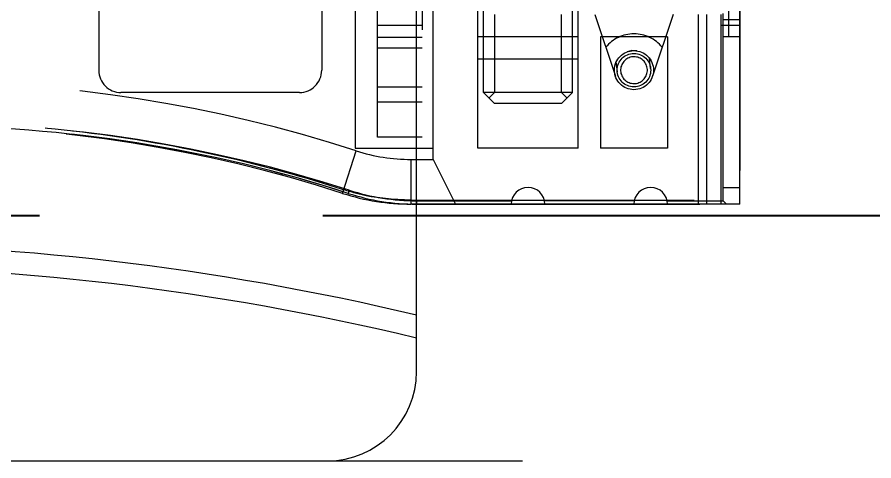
# Model space of a CAD drawing. Header units: inches. Extents: x 0 to 8.3, y 0 to 11.7.
# Drawn here: x 2.9973 to 3.2997, y 0.8075 to 0.964 of the extents above; entities that cross this region are included whole.
import ezdxf

# ---------------------------------------------------------------- set-up
doc = ezdxf.new("R2010")
doc.units = ezdxf.units.IN
doc.header["$LTSCALE"] = 0.7622047244
doc.header["$MEASUREMENT"] = 0
doc.linetypes.add('HIDDEN', pattern=[0.2, 0.1, -0.1])
doc.layers.get('0').update_dxf_attribs({"linetype": 'CONTINUOUS'})
for name, color, linetype in [('03___PRT_ALL_CURVES', 7, 'CONTINUOUS'), ('03__ASM_ALL_CURVES', 7, 'CONTINUOUS'), ('DEFAULT_2', 8, 'HIDDEN')]:
    doc.layers.add(name, color=color, linetype=linetype)

msp = doc.modelspace()

# ---------------------------------------------------------------- linework, layer by layer
at = {"color": 7, "linetype": 'CONTINUOUS'}
for p, q in [((3.2406052431, 0.9649823189), (3.2406052431, 0.898053185)), ((3.2524162667, 0.898053185), (3.2524162667, 0.9649823189)), ((3.2151340075, 0.8992342874), (3.1833993133, 0.8992342874)), ((3.1382430383, 0.8389980669), (3.1382430383, 0.898053185)), ((3.2524162667, 0.898053185), (3.1382762122, 0.898053185)), ((3.1382430383, 0.8941161771), (3.9807627234, 0.8941161771)), ((2.7366682352, 0.8075020039), (3.1067469754, 0.8075020039))]:
    msp.add_line(p, q, dxfattribs=at)
for centre, radius, start, end in [((2.963046188, 0.4334862559), 0.4921259843, 72.124200153, 90), ((3.1382762122, 0.9767933425), 0.0787401575, 252.1242001531, 270), ((3.1776131171, 0.898053185), 0.0059055118, 0, 180), ((3.2209202037, 0.898053185), 0.0059055118, 0, 180), ((2.921707601, -0.0525070997), 0.9367807574, 76.635303693, 103.3646957924), ((2.921707601, -0.0525070997), 0.9289067417, 76.5198878071, 103.4801116741), ((3.1067469754, 0.8389980669), 0.031496063, 270, 360)]:
    msp.add_arc(centre, radius, start, end, dxfattribs=at)
at = {"layer": '03___PRT_ALL_CURVES', "color": 8, "linetype": 'HIDDEN'}
for p, q in [((3.2524162667, 0.8994311378), (3.2524162667, 1.4098642086)), ((3.1121380498, 0.9032323867), (3.1050541949, 0.9054539464)), ((3.1292982151, 0.8997438992), (3.1223441169, 0.900678985)), ((3.1363077083, 0.8994311378), (3.1292982151, 0.8997438992)), ((3.1363077083, 0.8994311378), (3.2524162667, 0.8994311378)), ((2.7051721722, 0.8939193267), (3.1382430383, 0.8939193267))]:
    msp.add_line(p, q, dxfattribs=at)
at = {"layer": '03___PRT_ALL_CURVES', "color": 4, "linetype": 'CONTINUOUS'}
for p, q in [((3.1382430383, 0.8939193267), (3.9807627234, 0.8939193267)), ((2.6677705974, 0.8075020039), (3.1756446131, 0.8075020039))]:
    msp.add_line(p, q, dxfattribs=at)
at = {"layer": '03___PRT_ALL_CURVES', "color": 8, "linetype": 'HIDDEN'}
for points, knots in [([(3.1050541949, 0.9054539464), (3.0908522258, 0.9097925691), (3.059676635, 0.917821168), (3.0208461645, 0.9237921379), (2.9965230537, 0.9257767997), (2.9894390405, 0.9261951701)], [0, 0, 0, 0, 0.3784876079, 0.8191968967, 1, 1, 1, 1]), ([(3.1223441169, 0.900678985), (3.1215766154, 0.9008173172), (3.1181320194, 0.9014912447), (3.1147349253, 0.9023956317), (3.1121380498, 0.9032323867)], [0, 0, 0, 0, 0.2222222224, 1, 1, 1, 1])]:
    msp.add_open_spline(points, degree=3, knots=knots, dxfattribs=at)
at = {"layer": '03__ASM_ALL_CURVES', "color": 8, "linetype": 'HIDDEN'}
for p, q in [((3.2524162667, 1.4098642086), (3.2524162667, 0.898053185)), ((3.1382430383, 0.8389980669), (3.1382430383, 0.996449926)), ((3.1382762122, 0.898053185), (3.2524162667, 0.898053185)), ((2.7366682352, 0.8075020039), (3.1067469754, 0.8075020039))]:
    msp.add_line(p, q, dxfattribs=at)
for centre, radius, start, end in [((2.963046188, 0.4334862559), 0.4921259843, 72.124200153, 90), ((3.1382762122, 0.9767933425), 0.0787401575, 252.1242001531, 270), ((3.1067469754, 0.8389980669), 0.031496063, 270, 360)]:
    msp.add_arc(centre, radius, start, end, dxfattribs=at)
at = {"layer": 'DEFAULT_2', "color": 8, "linetype": 'HIDDEN'}
for p, q in [((3.1598965817, 0.9177382244), (3.1598965817, 1.2130138149)), ((3.1953296525, 0.9177382244), (3.1953296525, 1.2130138149)), ((3.1402115423, 1.0594705078), (3.1402115423, 0.9216752323)), ((3.1441485502, 0.9138012165), (3.1441485502, 1.0594705078)), ((3.1618650856, 0.9374232638), (3.1618650856, 1.0437224763)), ((3.0260383139, 1.0082894055), (3.0260383139, 0.9452972795)), ((3.1047784714, 1.0082894055), (3.1047784714, 0.9452972795)), ((3.1382430383, 0.898053185), (3.1382430383, 0.996449926)), ((3.2484792588, 0.9571083031), (3.2484792588, 0.9964783819)), ((3.116589495, 0.9807303504), (3.116589495, 0.9177382244)), ((3.1244635108, 0.9216752323), (3.1244635108, 0.9807303504)), ((3.1933611486, 0.9374232638), (3.1933611486, 0.9708878307)), ((3.1658020935, 0.9649823189), (3.1658020935, 0.9374232638)), ((3.1894241407, 0.9374232638), (3.1894241407, 0.9649823189)), ((3.2012351643, 0.9649823189), (3.2084744946, 0.943130562)), ((3.2287942194, 0.9649823189), (3.2215548892, 0.943130562)), ((3.2378493376, 0.898053185), (3.2378493376, 0.9649823189)), ((3.2457233533, 0.9649823189), (3.2457233533, 0.898053185)), ((3.2465107549, 0.8992342874), (3.2465107549, 0.9653200607)), ((3.2524162667, 0.9630138149), (3.2465107549, 0.9630138149)), ((3.1402115423, 0.961045311), (3.1244635108, 0.961045311)), ((3.2524162667, 0.961045311), (3.2457233533, 0.961045311)), ((3.1402115423, 0.9568266173), (3.1244635108, 0.9568266173)), ((3.1953296525, 0.9571083031), (3.1598965817, 0.9571083031)), ((3.2268257155, 0.9571083031), (3.2032036683, 0.9571083031)), ((3.2032036683, 0.9571083031), (3.2032036683, 0.9177382244)), ((3.2268257155, 0.9571083031), (3.2268257155, 0.9177382244)), ((3.2524162667, 0.9571083031), (3.2465107549, 0.9571083031)), ((3.1244635108, 0.9531707001), (3.1402115423, 0.9531707001)), ((3.2142871288, 0.9522195794), (3.2126645722, 0.9517738359)), ((3.2159669041, 0.9521209249), (3.2142871288, 0.9522195794)), ((3.1953296525, 0.9492342874), (3.1598965817, 0.9492342874)), ((3.2091415311, 0.9446799854), (3.2087682921, 0.9482311171)), ((3.2208878527, 0.9459145736), (3.2205147299, 0.9494645994)), ((3.1244635108, 0.9393917677), (3.1402115423, 0.9393917677)), ((3.0969044557, 0.9374232638), (3.0339123297, 0.9374232638)), ((3.1933611486, 0.9374232638), (3.1618650856, 0.9374232638)), ((3.1618650856, 0.9374232638), (3.1658020935, 0.9334862559)), ((3.1658020935, 0.9374232638), (3.1638335895, 0.9354547598)), ((3.1913926446, 0.9354547598), (3.1894241407, 0.9374232638)), ((3.1933611486, 0.9374232638), (3.1894241407, 0.9334862559)), ((3.1244635108, 0.9341424239), (3.1402115423, 0.9341424239)), ((3.1894241407, 0.9334862559), (3.1658020935, 0.9334862559)), ((3.1402115423, 0.9216752323), (3.1244635108, 0.9216752323)), ((3.1121380498, 0.901854434), (3.1169719815, 0.9168422157)), ((3.116589495, 0.9177382244), (3.1441485502, 0.9177382244)), ((3.1953296525, 0.9177382244), (3.1598965817, 0.9177382244)), ((3.2268257155, 0.9177382244), (3.2032036683, 0.9177382244)), ((3.1363077083, 0.9138012165), (3.1441485502, 0.9138012165)), ((3.1363077083, 0.898053185), (3.1363077083, 0.9138012165)), ((3.1441485502, 0.9138012165), (3.1520225659, 0.898053185)), ((3.1144690986, 0.9029785176), (3.1141065537, 0.901854434)), ((3.2465107549, 0.9039586968), (3.2524162667, 0.9039586968)), ((3.1382762122, 0.8992342874), (3.1718269208, 0.8992342874)), ((3.1382762122, 0.8992342874), (3.1382762122, 0.898053185)), ((3.2267063999, 0.8992342874), (3.2465107549, 0.8992342874)), ((3.2465107549, 0.8992342874), (3.2476918572, 0.898053185)), ((3.1382762122, 0.898053185), (3.1363077083, 0.898053185)), ((2.7051721722, 0.8941161771), (3.1382430383, 0.8941161771))]:
    msp.add_line(p, q, dxfattribs=at)
for radius in [0.0068897638, 0.0059055118]:
    msp.add_circle((3.2150146919, 0.9452972795), radius, dxfattribs=at)
for centre, radius, start, end in [((3.2150146919, 0.9452972795), 0.0127952756, 39.0913663034, 140.9086336965), ((3.2150146919, 0.9452972795), 0.0047243996, 100.4652438777, 276.0004171736), ((3.2149958788, 0.9453702945), 0.0046498318, 95.8639211792, 100.4007039676), ((3.2150146919, 0.9452972795), 0.0047243996, 280.5406876714, 96.0004171657), ((3.0339123297, 0.9452972795), 0.0078740157, 180, 270), ((3.0969044557, 0.9452972795), 0.0078740157, 270, 360), ((2.961077684, 0.4334862559), 0.5078740157, 72.1242001529, 90), ((3.2150148727, 0.9453617623), 0.0047885158, 275.9176113222, 280.397418165), ((2.961077684, 0.4334862559), 0.4921259843, 72.124200153, 90), ((2.963046188, 0.4334862559), 0.4933070866, 72.124200153, 90.0000000005), ((3.1363077083, 0.9767933425), 0.062992126, 252.1242001537, 269.999999971), ((3.1363077083, 0.9767933425), 0.0787401575, 252.1242001532, 270), ((3.1382762122, 0.9767933425), 0.0775590551, 252.1242001535, 269.9999999933)]:
    msp.add_arc(centre, radius, start, end, dxfattribs=at)

doc.saveas('drawing.dxf')
